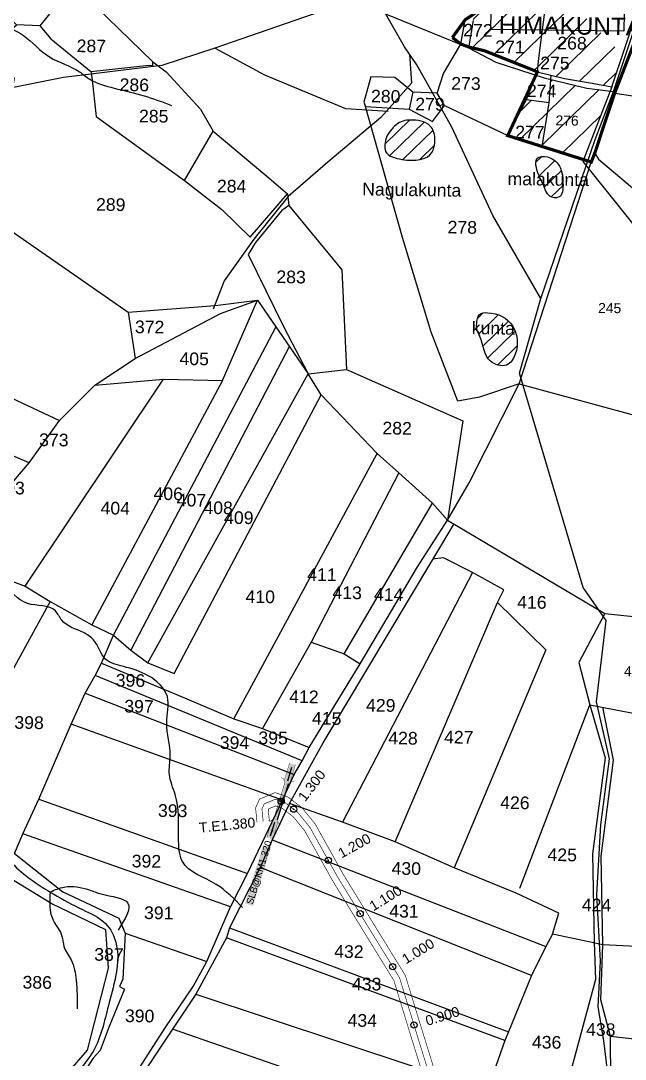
# Model space of a CAD drawing. Header units: inches. Extents: x 188154 to 209255, y 1610134 to 1617920.
# Drawn here: x 189838 to 190810, y 1612567 to 1614236 of the extents above; entities that cross this region are included whole.
import ezdxf
from ezdxf.enums import TextEntityAlignment as Align

# ---------------------------------------------------------------- set-up
doc = ezdxf.new("R2010")
doc.units = ezdxf.units.IN
doc.header["$LTSCALE"] = 15
doc.header["$MEASUREMENT"] = 0
doc.header["$PDMODE"] = 32
doc.header["$PDSIZE"] = 10
doc.linetypes.add('ACAD_ISO02W100', pattern=[15, 12, -3])
doc.linetypes.add('HIDDEN2', pattern=[0.1875, 0.125, -0.0625])
for name, color, linetype in [('CANAL1', 7, 'Continuous'), ('CS', 134, 'Continuous'), ('CSMark', 72, 'Continuous'), ('PLOTS', 7, 'Continuous'), ('PLOTS NO', 7, 'Continuous'), ('REMARK', 6, 'Continuous'), ('ROAD', 1, 'Continuous'), ('STREAM', 4, 'Continuous'), ('STRUCTURE', 5, 'Continuous'), ('text2', 7, 'Continuous')]:
    doc.layers.add(name, color=color, linetype=linetype)
doc.styles.add('FONT2', font='Times New Roman')
doc.styles.get("Standard").update_dxf_attribs({"font": 'arial.ttf'})
doc.dimstyles.get("Standard").update_dxf_attribs({"dimtxt": 0.18, "dimasz": 0.18, "dimexe": 0.18, "dimexo": 0.0625, "dimgap": 0.09, "dimtad": 0, "dimtih": 1, "dimtoh": 1, "dimdec": 4, "dimzin": 0, "dimdsep": 46, "dimtxsty": 'Standard', "dimcen": 0.09, "dimadec": 0, "dimazin": 0, "dimtfac": 1, "dimtdec": 4, "dimtofl": 0, "dimtmove": 0, "dimatfit": 3, "dimfxl": 1, "dimtolj": 1, "dimtzin": 0, "dimarcsym": 0})
pattern_1 = [(44.23564, (174538.226, 1616876.664), (-22.13259, 22.73113), [])]
pattern_2 = [(44.23564, (174538.226, 1616876.664), (-13.279553, 13.638677), [])]

# ---------------------------------------------------------------- blocks, each defined once
blk = doc.blocks.new('SLB')
at = {"layer": 'STRUCTURE'}
h = blk.add_hatch(dxfattribs=at)
h.set_pattern_fill('DOTS', color=6, scale=20, angle=320.3722, style=0)
h.set_pattern_definition([(320.372247934, (-159.4327, -72.9564), (1.2786241598, 0.5641323054), [0, -1.25])])
h.paths.add_polyline_path([(769699.5, 1706871.1), (769699.5, 1706861.1), (769729.1, 1706861.1), (769732.1, 1706863.1), (769792.1, 1706863.1), (769795.1, 1706861.1), (769824.7, 1706861.1), (769824.7, 1706871.1), (769795.1, 1706871.1), (769792.1, 1706869.1), (769732.1, 1706869.1), (769729.1, 1706871.1)])
at = {"layer": 'STRUCTURE', "color": 6, "linetype": 'ACAD_ISO02W100', "ltscale": 0.5, "const_width": 0.5}
for points in [[(769699.5, 1706871.1), (769729.1, 1706871.1)], [(769795.1, 1706871.1), (769824.7, 1706871.1)], [(769699.5, 1706861.1), (769729.1, 1706861.1)], [(769795.1, 1706861.1), (769824.7, 1706861.1)]]:
    blk.add_lwpolyline(points, dxfattribs=at)
at = {"layer": 'STRUCTURE', "color": 6, "const_width": 0.628}
for points in [[(769726.1, 1706877.1), (769726.1, 1706873.1), (769732.1, 1706869.1), (769792.1, 1706869.1), (769798.1, 1706873.1), (769798.1, 1706877.1)], [(769726.1, 1706855.1), (769726.1, 1706859.1), (769732.1, 1706863.1), (769792.1, 1706863.1), (769798.1, 1706859.1), (769798.1, 1706855.1)]]:
    blk.add_lwpolyline(points, dxfattribs=at)
at = {"layer": 'STRUCTURE', "color": 6}
blk.add_lwpolyline([(769732.1, 1706863.1), (769792.1, 1706863.1)], dxfattribs=at)
blk.add_lwpolyline([(769732.1, 1706863.1), (769792.1, 1706863.1)], dxfattribs=at)
at = {"layer": 'STRUCTURE', "color": 0}
blk.add_circle((769762.1, 1706866.1), 1.24, dxfattribs=at)
for points in [[(769703.8, 1706866), (769726.7, 1706866)], [(769818.6, 1706865.8), (769795.7, 1706865.8)]]:
    blk.add_leader(points, dimstyle='Standard', override={"dimasz": 10, "dimgap": 0.09, "dimtad": 0}, dxfattribs=at)

msp = doc.modelspace()

# ---------------------------------------------------------------- hatches: boundary and pattern name
at = {"layer": 'PLOTS'}
h = msp.add_hatch(dxfattribs=at)
h.set_pattern_fill('ANSI31', color=30, scale=253.810091, angle=-0.7644)
h.set_pattern_definition(pattern_1)
h.paths.add_polyline_path([(190773.9, 1614258.5), (190772.1, 1614264.8), (190824.7, 1614257.1), (190830.5, 1614253.8), (190805.9, 1614181), (190808.4, 1614178.5), (190809.5, 1614178.1), (190840.3, 1614270.6), (190868, 1614357.6), (190880.6, 1614374.9), (190853.8, 1614384.1), (190854.7, 1614399.9), (190834.5, 1614400.7), (190829.5, 1614416.1), (190713, 1614420.9), (190705.8, 1614393.8), (190664.6, 1614397.3), (190660.9, 1614369.2), (190656.5, 1614368.3), (190636.3, 1614376.3), (190618.7, 1614299.9), (190586.7, 1614260.2), (190566, 1614246.4), (190565.3, 1614236.2), (190558.4, 1614193.8), (190584.1, 1614187.6), (190599.6, 1614181.4), (190679, 1614243.3), (190679.9, 1614250.1), (190629.8, 1614257.7), (190635.4, 1614274.1), (190680.8, 1614266.7), (190710, 1614259.4)])
h.paths.add_polyline_path([(190544.1, 1614205.8), (190601.6, 1614205.1), (190602, 1614235.6), (190544.5, 1614236.4)], flags=9)
h.paths.add_polyline_path([(190599.3, 1614196.1), (190656.9, 1614195.3), (190657.3, 1614225.9), (190599.7, 1614226.7)], flags=24)
h.paths.add_polyline_path([(190631.6, 1614285.2), (190689.3, 1614284.4), (190689.7, 1614315.5), (190632, 1614316.3)], flags=24)
h.paths.add_polyline_path([(190622.2, 1614254.2), (190679.9, 1614253.4), (190680.3, 1614284.5), (190622.6, 1614285.3)], flags=24)
h.paths.add_polyline_path([(190720.8, 1614328.2), (190778.5, 1614327.5), (190778.9, 1614358.6), (190721.2, 1614359.3)], flags=24)
h.paths.add_polyline_path([(190831.6, 1614335.1), (190889.3, 1614334.3), (190889.7, 1614365.4), (190832, 1614366.2)], flags=9)
h.paths.add_polyline_path([(190770, 1614234.2), (190827.7, 1614233.4), (190828.1, 1614264.5), (190770.5, 1614265.3)], flags=25)
h.paths.add_polyline_path([(190785.1, 1614274.1), (190842.8, 1614273.3), (190843.2, 1614304.4), (190785.5, 1614305.2)], flags=24)
h.paths.add_polyline_path([(190667.9, 1614152.6), (190725.6, 1614151.8), (190726, 1614182.9), (190668.3, 1614183.7)], flags=9)
h.paths.add_polyline_path([(190695.3, 1614184.7), (190753, 1614183.9), (190753.4, 1614215), (190695.7, 1614215.8)], flags=25)
h = msp.add_hatch(dxfattribs=at)
h.set_pattern_fill('ANSI31', color=11, scale=253.810091, angle=-0.7644)
h.set_pattern_definition(pattern_1)
h.paths.add_polyline_path([(190739.6, 1614248.2), (190685.4, 1614248.4), (190679, 1614243.3), (190670.3, 1614175.6), (190668.6, 1614154), (190712.4, 1614143.2), (190756.6, 1614135.6), (190788.6, 1614129.8), (190805.9, 1614181)])
h.paths.add_polyline_path([(190695.3, 1614184.7), (190753, 1614183.9), (190753.4, 1614215), (190695.7, 1614215.8)], flags=24)
h = msp.add_hatch(dxfattribs=at)
h.set_pattern_fill('ANSI31', color=11, scale=253.810091, angle=-0.7644)
h.set_pattern_definition(pattern_1)
h.paths.add_polyline_path([(190679, 1614243.3), (190599.6, 1614181.4), (190668.6, 1614154), (190670.3, 1614175.6)])
h.paths.add_polyline_path([(190599.3, 1614196.1), (190656.9, 1614195.3), (190657.3, 1614225.9), (190599.7, 1614226.7)], flags=24)
h = msp.add_hatch(dxfattribs=at)
h.set_pattern_fill('ANSI31', color=11, scale=253.810091, angle=-0.7644)
h.set_pattern_definition(pattern_1)
h.paths.add_polyline_path([(190786, 1614123.1), (190748, 1614127.6), (190690.3, 1614141.6), (190687.7, 1614104.2), (190676.3, 1614033.9), (190743.1, 1614012.8)])
h.paths.add_polyline_path([(190687.4, 1614060.3), (190745.1, 1614059.5), (190745.5, 1614090.6), (190687.8, 1614091.4)], flags=24)
h = msp.add_hatch(dxfattribs=at)
h.set_pattern_fill('ANSI31', color=11, scale=253.810091, angle=-0.7644)
h.set_pattern_definition(pattern_1)
h.paths.add_polyline_path([(190687.7, 1614104.2), (190650.8, 1614108.7), (190621, 1614051.4), (190676.3, 1614033.9)])
at = {"layer": 'STREAM'}
h = msp.add_hatch(dxfattribs=at)
h.set_pattern_fill('ANSI31', color=256, scale=152.286055, angle=-0.7644)
h.set_pattern_definition(pattern_2)
edge = h.paths.add_edge_path()
edge.add_spline(control_points=[(190426.4, 1614050.5), (190431.6, 1614058.3), (190441.8, 1614073.5), (190470.9, 1614078.7), (190501.5, 1614069.8), (190505.4, 1614043.1), (190498, 1614012.2), (190458.6, 1614009.1), (190419, 1614021.4), (190424.1, 1614041.4), (190426.4, 1614050.5)], knot_values=[0, 0, 0, 0, 2.653428, 5.178991, 8.284516, 10.712257, 12.31566, 17.174064, 20.09871, 22.500738, 22.500738, 22.500738, 22.500738], degree=3, periodic=0)
h.paths.add_polyline_path([(190380.2, 1613942.9), (190552.6, 1613940.6), (190553.2, 1613980), (190380.8, 1613982.3)], flags=9)
h = msp.add_hatch(dxfattribs=at)
h.set_pattern_fill('ANSI31', color=256, scale=152.286055, angle=-0.7644)
h.set_pattern_definition(pattern_2)
edge = h.paths.add_edge_path()
edge.add_spline(control_points=[(190676.9, 1613975.1), (190673.2, 1613982.6), (190667.4, 1613994.4), (190664.5, 1614018.2), (190687.9, 1614019.1), (190707, 1614004.1), (190711, 1613979.5), (190709, 1613949.2), (190683, 1613952.9), (190680.5, 1613967.7), (190676.9, 1613975.1)], knot_values=[0, 0, 0, 0, 2.623459, 4.068163, 5.754729, 7.831524, 10.931225, 13.268644, 14.599752, 17.029016, 17.029016, 17.029016, 17.029016], degree=3, periodic=0)
h = msp.add_hatch(dxfattribs=at)
h.set_pattern_fill('ANSI31', color=256, scale=152.286055, angle=-0.7644)
h.set_pattern_definition(pattern_2)
edge = h.paths.add_edge_path()
edge.add_spline(control_points=[(190571.3, 1613748.5), (190571.6, 1613754.8), (190572.2, 1613766.3), (190601, 1613768.4), (190635.6, 1613750.7), (190639.6, 1613707.5), (190620.5, 1613676.9), (190582, 1613688.4), (190582.6, 1613721.6), (190569.1, 1613742), (190571.3, 1613748.5)], knot_values=[0, 0, 0, 0, 1.589904, 2.916904, 7.352343, 11.892822, 14.091456, 16.704154, 20.950838, 22.989185, 22.989185, 22.989185, 22.989185], degree=3, periodic=0)

# ---------------------------------------------------------------- linework, layer by layer
at = {"layer": 'CANAL1', "color": 200, "const_width": 1}
for points in [[(190816.9, 1611800.9), (190787, 1611846.1), (190738.6, 1611936.3), (190690.3, 1612021.9), (190664.9, 1612070.4), (190633.8, 1612121.2), (190622.3, 1612147.3), (190612, 1612186.2), (190600.7, 1612238.9), (190574.8, 1612320.6), (190549.7, 1612419), (190505.2, 1612543.5), (190479, 1612627.9), (190456.3, 1612702.1), (190407.8, 1612780.9), (190356.8, 1612864.1), (190311.2, 1612945.7), (190289.9, 1612971.7), (190268.3, 1612988.3), (190262.5, 1612990.6), (190247, 1612995.8), (190221.9, 1612985.3), (190215.6, 1612971.1), (190217.9, 1612948)], [(190800.2, 1611789.8), (190769.8, 1611835.8), (190721.1, 1611926.6), (190672.8, 1612012.4), (190647.5, 1612060.6), (190616.1, 1612111.9), (190603.4, 1612140.6), (190592.5, 1612181.5), (190581.4, 1612233.8), (190555.6, 1612315.1), (190530.6, 1612413.1), (190486.2, 1612537.1), (190459.9, 1612622), (190438, 1612693.8), (190390.8, 1612770.4), (190339.6, 1612853.9), (190294.6, 1612934.4), (190275.9, 1612957.2), (190258.3, 1612970.7), (190255.6, 1612971.8), (190247.7, 1612974.4), (190236.9, 1612969.9), (190236, 1612967.8), (190237.8, 1612949.9)]]:
    msp.add_lwpolyline(points, dxfattribs=at)
at = {"layer": 'CANAL1', "color": 1, "linetype": 'HIDDEN2', "ltscale": 4, "const_width": 1}
msp.add_lwpolyline([(190808.5, 1611795.4), (190778.4, 1611841), (190729.9, 1611931.4), (190681.6, 1612017.2), (190656.2, 1612065.5), (190625, 1612116.6), (190612.8, 1612144), (190602.2, 1612183.9), (190591, 1612236.4), (190565.2, 1612317.9), (190540.2, 1612416.1), (190495.7, 1612540.3), (190469.5, 1612624.9), (190447.2, 1612698), (190399.3, 1612775.7), (190348.2, 1612859), (190302.9, 1612940), (190282.9, 1612964.5), (190263.3, 1612979.5), (190259, 1612981.2), (190247.3, 1612985.1), (190229.4, 1612977.6), (190225.8, 1612969.5), (190227.8, 1612949)], dxfattribs=at)
at = {"layer": 'CS'}
for p in [(190276.8, 1612969.2), (190332.5, 1612887), (190383.7, 1612801.1), (190436.1, 1612716), (190470.2, 1612622.5)]:
    msp.add_point(p, dxfattribs=at)
at = {"layer": 'PLOTS'}
for points in [[(189836.7, 1614283.3), (189893.1, 1614258.2), (189923.4, 1614293.8), (190050.4, 1614170.2), (190071.6, 1614154.1), (190127, 1614094), (190147.3, 1614058.4), (190233.5, 1613986), (190266.7, 1613958.1), (190268.9, 1613939.2), (190354.1, 1613835.5), (190361.6, 1613675.6), (190548.7, 1613593.2), (190524.1, 1613433.7), (190559, 1613493.7), (190639.2, 1613652.4), (190755.4, 1614008.9), (190793, 1614119.5), (190819.3, 1614191.3), (190825.2, 1614202.7), (190842.1, 1614258.2), (190899.8, 1614368.3), (190896.1, 1614398.9)], [(189600.6, 1614381.9), (189772.9, 1614225.3), (189813.8, 1614214.3), (189830.9, 1614229.4), (189809.1, 1614250.3), (189836.7, 1614283.3), (189893.1, 1614258.2), (189868.8, 1614227.6), (189830.9, 1614229.4)], [(190507.6, 1614119.6), (190517.9, 1614151.3), (190545.5, 1614198.5), (190552.6, 1614237.5), (190532, 1614209), (190545.5, 1614198.5), (190565.3, 1614191.3), (190584.1, 1614187.6), (190668.6, 1614154), (190712.4, 1614143.2), (190756.6, 1614135.6), (190788.6, 1614129.8), (190830.5, 1614253.8), (190824.7, 1614257.1), (190772.1, 1614264.8), (190773.9, 1614258.5), (190710, 1614259.4), (190680.8, 1614266.7), (190635.4, 1614274.1), (190629.8, 1614257.7), (190679.9, 1614250.1), (190680.8, 1614266.7)], [(190679.9, 1614250.1), (190670.3, 1614175.6), (190668.6, 1614154), (190650.8, 1614108.7), (190621, 1614051.4)], [(189868.8, 1614227.6), (189886.6, 1614206.8), (189950.5, 1614154.6), (190044.4, 1614164.6), (190050.6, 1614164.1), (190050.4, 1614170.2)], [(189271.9, 1614068.6), (189377.9, 1614046.6), (189470.6, 1614081), (189540.6, 1614075.5), (189668.3, 1614110.2), (189827.2, 1614144.4), (189790.6, 1613920.2), (190010.8, 1613767.8), (190150.5, 1613778.3), (190218.8, 1613787.1), (190300.4, 1613668.4), (190361.6, 1613675.6)], [(189950.5, 1614154.6), (189952.3, 1614145.5), (189959.3, 1614082.1), (190101.2, 1613979.1), (190147.3, 1614058.4)], [(190468.5, 1614121.3), (190439.3, 1614144.6), (190400.9, 1614145.7), (190389.4, 1614105.1), (190392.5, 1614098.4)], [(190687.7, 1614104.2), (190690.8, 1614148.5)], [(190788.6, 1614129.8), (190741.8, 1614009.7)], [(190639.2, 1613652.4), (190575.4, 1613631.4), (190540.9, 1613624.6), (190498, 1613735.6), (190451.7, 1613887.6), (190392.5, 1614098.4), (190462.8, 1614093.7), (190500.1, 1614074.3), (190519.6, 1614099.9), (190507.6, 1614119.6), (190468.5, 1614121.3), (190462.8, 1614093.7)], [(190793, 1614119.5), (190984.4, 1614091.1), (190965.9, 1614011.2), (190947, 1613955.7)], [(190519.6, 1614099.9), (190621, 1614051.4), (190755.4, 1614008.9)], [(190687.7, 1614104.2), (190650.8, 1614108.7)], [(190676.3, 1614033.8), (190687.7, 1614104.2)], [(189653.8, 1614083.5), (189534.9, 1613871.2), (189524, 1613856.5), (189514.2, 1613835.7), (189477.8, 1613756.1), (189550, 1613699.2), (189697.1, 1613644.4), (189716.8, 1613663.6), (189805.4, 1613637.9), (189900.1, 1613593.4)], [(190755.4, 1614008.9), (190761, 1614023.4), (190767.1, 1614013.5), (190828.8, 1613961.8), (190865.7, 1613932.8), (190908.9, 1613891.5), (190914.9, 1613776.1), (190893.9, 1613724.1), (190846.2, 1613595.2)], [(190101.2, 1613979.1), (190139.7, 1613949.3), (190161.2, 1613932.7), (190206.9, 1613888.3), (190266.7, 1613958.1)], [(190268.9, 1613939.2), (190257.3, 1613930.5), (190215.5, 1613879.4), (190203.8, 1613860.4), (190260.7, 1613744.5), (190300.4, 1613668.4)], [(189599.5, 1613205.2), (189646.1, 1613288.5), (189625.1, 1613319.5), (189716.6, 1613494), (189792.5, 1613456.9), (189851.7, 1613525.7), (189900.1, 1613593.4), (189957.2, 1613650.2), (190022.2, 1613693.2), (190159.2, 1613765.7), (190218.8, 1613787.1)], [(189845.2, 1613327.4), (190067.7, 1613660.1), (190162.5, 1613658), (190218.8, 1613787.1)], [(190010.8, 1613767.8), (190022.2, 1613693.2)], [(189987.2, 1613248.9), (190248, 1613743.6)], [(190269.9, 1613712.9), (190014.8, 1613224.4)], [(189719.3, 1613385.3), (189797.2, 1613344.9), (189845.2, 1613327.4), (189885.5, 1613303.1), (189952.3, 1613265.4), (189987.2, 1613248.9), (190014.8, 1613224.4), (190042.1, 1613204.2), (190084.6, 1613187.1), (190321.1, 1613634.7), (190300.4, 1613668.4)], [(190042.1, 1613204.2), (190300.4, 1613668.4)], [(189851.7, 1613525.7), (189674.8, 1613601.4), (189667.9, 1613586.3), (189458.2, 1613659)], [(190162.5, 1613658), (189952.3, 1613265.4)], [(189957.2, 1613650.2), (190067.7, 1613660.1)], [(190524.1, 1613433.7), (190499.8, 1613461.1), (190446, 1613509.4), (190411.1, 1613540.4), (190321.1, 1613634.7)], [(190180.7, 1613114.5), (190411.1, 1613540.4)], [(190446, 1613509.4), (190305.2, 1613237.5), (190226.9, 1613099)], [(190357.8, 1613218.8), (190499.8, 1613461.1)], [(189859, 1612312), (189972.7, 1612478.5), (190009.5, 1612523.8), (190070.4, 1612617.7), (190115.1, 1612684.2), (190137, 1612724.5), (190175, 1612812.4), (190202.5, 1612865.9), (190258.9, 1612983.6), (190277.8, 1613025.1), (190290.3, 1613047), (190301.8, 1613068.2), (190383.6, 1613202.7), (190475.9, 1613358.5), (190524.1, 1613433.7)], [(191171.4, 1612725), (191133, 1612728.6), (191049, 1612729.7), (191004.4, 1612735.6), (190870.1, 1612746.2), (190774.2, 1612751.3), (190753.9, 1612755.7), (190693.2, 1612768.1), (190703.4, 1612801.9), (190634.4, 1612834.3), (190535, 1612875.1), (190439.8, 1612916.6), (190355.1, 1612948.3), (190270, 1612978.3), (190324, 1613075.7), (190534.9, 1613427.7)], [(190524.1, 1613433.7), (190777.1, 1613283.5), (190972.5, 1613263.3), (191266.4, 1613097.5), (191287.8, 1613206.5), (191308.8, 1613204.6), (191321.9, 1613296), (191331.5, 1613397.3), (191336.7, 1613419.1), (191452.4, 1613413.8), (191528.1, 1613314), (191668.9, 1613266.7), (191731.2, 1613244.9), (191829.5, 1613134.8), (191866.8, 1613090.6), (191979.8, 1612993.9), (192121.5, 1612900.2)], [(190614.9, 1613321.7), (190564.3, 1613349.7), (190517.6, 1613372.8), (190500.3, 1613370.6)], [(190564.3, 1613349.7), (190355.1, 1612948.3)], [(190439.8, 1612916.6), (190604.8, 1613301.2), (190614.9, 1613321.7)], [(189885.5, 1613303.1), (189733.2, 1613026.6)], [(190604.8, 1613301.2), (190682.2, 1613225.2), (190535, 1612875.1)], [(190777.1, 1613283.5), (190735.6, 1613204.6), (190753.2, 1613136.8), (190870.3, 1613114.1), (190869, 1613145.1), (190931.7, 1613132.7), (191058, 1613109.6), (191089.1, 1613103.2), (191099, 1613155.2), (191181.4, 1613113.9), (191266.4, 1613097.5)], [(189827.7, 1612897.7), (189841.5, 1612929.7), (189866.9, 1612985.5), (189918.9, 1613105.8), (189941.3, 1613155.8), (189957.5, 1613184.2), (189967.6, 1613203.8), (189987.2, 1613248.9)], [(190305.2, 1613237.5), (190357.8, 1613218.8), (190383.6, 1613202.7)], [(189967.6, 1613203.8), (190104.9, 1613146.6), (190180.7, 1613114.5), (190226.9, 1613099), (190301.8, 1613068.2)], [(190290.3, 1613047), (189957.5, 1613184.2)], [(189627.6, 1613164.6), (189673.4, 1613131.3), (189707.1, 1613108), (189713.8, 1613052.1), (189733.2, 1613026.6), (189827.7, 1612897.7), (189905.4, 1612836.5), (189995.5, 1612794), (190005.7, 1612769.8), (190137, 1612724.5)], [(189878.9, 1612469.9), (189886.9, 1612514.6), (189945.2, 1612582.2), (189979, 1612713.5), (189974.9, 1612775.2), (189887.9, 1612817.1), (189824.8, 1612855.5), (189737, 1612988.2), (189703.8, 1613047.2), (189682.8, 1613091.9), (189622.4, 1613144.9)], [(189941.3, 1613155.8), (190277.8, 1613025.1)], [(190640.7, 1612842), (190753.2, 1613136.8)], [(190753.2, 1613136.8), (190777.5, 1613051.5), (190757.1, 1612897.4), (190760, 1612754.8), (190762, 1612695.5), (190691.4, 1612433.8), (190682.6, 1612399.3), (190776.6, 1612388.3), (190794.1, 1612343.1), (190832.6, 1612276.2), (190864.9, 1612197.8), (190882.4, 1612156), (190875.2, 1612138.8), (190876.6, 1612084.1), (190865.6, 1611898.7)], [(190872.4, 1611896.5), (190887.8, 1611991.6), (190890, 1612158.4), (190848.7, 1612261.5), (190789.3, 1612386.4), (190793, 1612431.3), (190800.6, 1612446.4), (190851.1, 1612474.5), (190896.4, 1612496.7), (190906.6, 1612516.1), (190787.4, 1612460.7), (190786.2, 1612603.7), (190770.9, 1612662.7), (190774.2, 1612751.3), (190771.2, 1612893.4), (190791.3, 1613047.7), (190773.7, 1613132.9)], [(190258.9, 1612983.6), (189918.9, 1613105.8)], [(190270, 1612978.3), (190242.4, 1612919.9), (190223.1, 1612875.3), (190173.7, 1612778.3), (190168.6, 1612762.4), (190119.3, 1612671.9), (190082, 1612615.6), (190019.4, 1612521.7), (189980.9, 1612471.1), (189952.7, 1612431.2), (189907.3, 1612364.2), (189859, 1612312)], [(189866.9, 1612985.5), (190202.5, 1612865.9)], [(190175, 1612812.4), (189841.5, 1612929.7)], [(190242.4, 1612919.9), (190682.1, 1612748.7)], [(190659.4, 1612701.8), (190223.1, 1612875.3)], [(190173.7, 1612778.3), (190622, 1612611.4)], [(190005.7, 1612769.8), (190002.3, 1612695.8), (189996.6, 1612684.1), (190004.6, 1612679.7), (189980.3, 1612620.1), (189965.6, 1612581.4), (189954.3, 1612569.3), (189910.8, 1612502.6), (189859, 1612312)], [(190693.2, 1612768.1), (190682.1, 1612748.7), (190659.4, 1612701.8), (190622, 1612611.4), (190616.3, 1612597.7), (190588.1, 1612516.7), (190575.1, 1612484.7), (190563.2, 1612448.6), (190082, 1612615.6)], [(190616.3, 1612597.7), (190168.6, 1612762.4)], [(190119.3, 1612671.9), (190588.1, 1612516.7)], [(191003.9, 1612579.2), (190786.2, 1612603.7)]]:
    msp.add_lwpolyline(points, dxfattribs=at)
at = {"layer": 'PLOTS', "color": 30, "const_width": 5.08}
for points in [[(190532, 1614209), (190552.6, 1614237.5), (190586.7, 1614260.2)], [(190842.1, 1614258.2), (190834.3, 1614232.5), (190825.2, 1614202.7), (190793, 1614119.5), (190761, 1614023.4), (190755.4, 1614008.9), (190743.1, 1614012.8), (190676.3, 1614033.9), (190621, 1614051.4), (190666.4, 1614148.5), (190668.6, 1614154), (190599.6, 1614181.4), (190584.1, 1614187.6), (190558.4, 1614193.8), (190545.5, 1614198.5), (190532, 1614209)]]:
    msp.add_lwpolyline(points, dxfattribs=at)
at = {"layer": 'PLOTS NO'}
for points in [[(190565.3, 1614236.2), (190558.2, 1614192.2), (190601.7, 1614169.3), (190679.4, 1614144.3), (190748, 1614127.6), (190790.9, 1614122.5), (190840.3, 1614270.6)], [(190639.2, 1613652.4), (190844.2, 1613597.1), (191113.3, 1613532.5), (191095.8, 1613473.6), (191115.1, 1613447.8), (191248.9, 1613431.2), (191265, 1613455.6), (191338.4, 1613641.7), (191303.7, 1613693.4), (191303.8, 1613707.2), (191352.9, 1613694.7), (191383.4, 1613764.2), (191479.7, 1613740.3), (191478.3, 1613783.6), (191464.1, 1613826.2), (191518.2, 1613894.4), (191552, 1613939.1), (191582.1, 1613972.7), (191591.4, 1614025), (191607.5, 1614071.7), (191614.9, 1614071.6), (191671.7, 1614072.7), (191675.9, 1614100.4)]]:
    msp.add_lwpolyline(points, dxfattribs=at)
at = {"layer": 'ROAD'}
for points in [[(190558.2, 1614192.2), (190424.9, 1614246.3), (190300.7, 1614336), (190144, 1614482.7), (190077.5, 1614540.9), (189994.3, 1614573.9), (189836, 1614609.4), (189730.7, 1614637.5), (189646.7, 1614645.3), (189583.5, 1614662.3), (189542.5, 1614522.6), (189494.8, 1614449.8), (189382.6, 1614387.1), (189300, 1614284.2), (189275.5, 1614164.1), (189284.7, 1614016), (189275.9, 1613901.3), (189252.2, 1613834.9), (189163.7, 1613753.2), (189118.1, 1613719), (189095, 1613614.8), (189070.2, 1613547.8), (188895.7, 1613403.3), (188669.5, 1613200.6)], [(190424.9, 1614246.3), (190377.8, 1614270.9), (190150.1, 1614192), (190065, 1614163.8), (189906.5, 1614144.9), (189793.7, 1614122.1), (189555, 1614067.6), (189482.2, 1614072.5), (189426.7, 1614060.8), (189354.7, 1614038.1), (189236.5, 1614069), (189154.4, 1614097.2), (188998.2, 1614088.5), (188966.3, 1614064.7), (188948, 1614046.9), (188886.2, 1614033.6), (188793.6, 1614032.6), (188623.6, 1614074.3)], [(190674, 1613789.7), (190596.9, 1613923.3), (190531, 1614064.7), (190474.7, 1614165.3), (190455.3, 1614193.8), (190424.9, 1614246.3)], [(190463.3, 1614182.2), (190466.1, 1614135.7), (190417.1, 1614080.4), (190331.8, 1614008.7), (190268.1, 1613953.4), (190212.7, 1613884.9), (190165, 1613818.2), (190147.5, 1613772.7)], [(190428.6, 1614090.4), (190360.9, 1614094.2), (190230.7, 1614148.6), (190150.1, 1614192)], [(190856.9, 1611864.9), (190871.8, 1611906), (190882.3, 1612030.1), (190885.1, 1612141.2), (190884.1, 1612161.7), (190841.7, 1612267.4), (190788.9, 1612367.5), (190780.2, 1612394), (190783.5, 1612424.8), (190792.8, 1612456.1), (190775.7, 1612597.3), (190766.2, 1612651.4), (190770, 1612724.8), (190764.4, 1612832.2), (190770.5, 1612944), (190784.6, 1613049.8), (190763.6, 1613141.4), (190779.1, 1613272.2), (190742.2, 1613325.1), (190639.8, 1613669.9), (190674, 1613789.7), (190761.8, 1614045.3), (190790.9, 1614122.5)], [(190741.8, 1614009.7), (190862.8, 1613858.7), (190903.3, 1613805.7), (190964.5, 1613739.8), (191015.4, 1613698.3), (191013, 1613603.8), (191014.6, 1613552.6), (191067.7, 1613480.9), (191097.8, 1613436.8), (191171.2, 1613293), (191219.9, 1613234), (191281.6, 1613189.5), (191325.2, 1613125.4), (191390.3, 1613085), (191417.7, 1612917.7), (191543.7, 1612651.7), (191566.6, 1612589.1), (191673.2, 1612483.2)]]:
    msp.add_lwpolyline(points, dxfattribs=at)
at = {"layer": 'STREAM'}
for points in [[(189507, 1614443.8), (189501, 1614418.3), (189476.2, 1614399.7), (189464.1, 1614374.8), (189452, 1614351), (189437.4, 1614333.3), (189426.7, 1614295), (189459.6, 1614270.1), (189484, 1614256.9), (189565.5, 1614222.5), (189618.6, 1614215.1), (189658.9, 1614202.3), (189697.3, 1614202.3), (189721, 1614213.8), (189746.7, 1614225.2), (189785.7, 1614231.3), (189842.3, 1614212.2), (189884.4, 1614177.7), (189932.2, 1614154), (189948.9, 1614142), (189988.1, 1614127.7), (190036.6, 1614115.3), (190080.4, 1614099.9)], [(190426.4, 1614050.5), (190444.1, 1614070.8), (190469.2, 1614076.4), (190498.4, 1614064.5), (190503.8, 1614040.4), (190499.4, 1614024.8), (190451.4, 1614013.1), (190424.7, 1614026.1), (190426.4, 1614050.5)], [(190676.9, 1613975.1), (190667.2, 1613999.9), (190667.9, 1614014.5), (190684.8, 1614017.2), (190702.3, 1614005.4), (190709.9, 1613974.9), (190702.8, 1613952.3), (190689.4, 1613953.8), (190676.9, 1613975.1), (190676.8, 1613975.3)], [(189272.5, 1613817.3), (189332.3, 1613792.6), (189372.2, 1613763.4), (189416.4, 1613730.3), (189442.3, 1613700.4), (189452.8, 1613648.5), (189483.1, 1613550.1), (189492.4, 1613484.4), (189493.3, 1613442.7), (189528.9, 1613410.9), (189574.7, 1613384.1), (189630, 1613343), (189655.4, 1613314.5), (189665.1, 1613280), (189657.4, 1613249.7), (189629.2, 1613172.9), (189663.6, 1613126.3), (189697.2, 1613098.7), (189707.8, 1613059.2), (189760.6, 1612966.4), (189798.3, 1612911.1), (189853.9, 1612856.5), (189891, 1612832.7), (189937.3, 1612807.8), (189973.9, 1612785.9), (189991.5, 1612752.3), (189980.1, 1612658.3), (189956.3, 1612583.9), (189913.3, 1612528.2), (189886, 1612485.3), (189862.4, 1612322.8), (189862.4, 1612323.3)], [(190571.3, 1613748.5), (190575.5, 1613764.1), (190588.7, 1613766.9), (190628.6, 1613746.1), (190633.1, 1613700.3), (190619.1, 1613682.8), (190593.2, 1613688.8), (190576.4, 1613728.5), (190571.3, 1613748.5), (190571.4, 1613748.8)], [(190194.4, 1612811), (190152.3, 1612848.2), (190098.1, 1612885), (190091.7, 1612923.2), (190086.3, 1612992.6), (190077, 1613025), (190078.3, 1613054.7), (190072.7, 1613108), (190073.7, 1613150), (190042.9, 1613183.6), (190003, 1613198.3), (189974.3, 1613210.4), (189955.2, 1613241), (189938.7, 1613252.9), (189903.8, 1613272.9), (189893.7, 1613287.7), (189848.9, 1613299.6), (189810.1, 1613334.5), (189779.8, 1613369.1), (189751.7, 1613387.5), (189707.3, 1613396.9), (189714.3, 1613442.7), (189677.9, 1613501.4), (189655.8, 1613529), (189602.8, 1613553.9), (189577.2, 1613576.2), (189542.1, 1613588.9), (189523.6, 1613588.7), (189508.3, 1613578.6), (189485.5, 1613596.5), (189460.8, 1613608.1)], [(189885.7, 1612836.5), (189907.7, 1612844), (189948.1, 1612839.5), (189967.5, 1612832.9), (190010.1, 1612818.3), (189994.4, 1612774.7)], [(189885.3, 1612836.5), (189890.5, 1612789.7), (189904.3, 1612765.2), (189907.4, 1612748.6), (189918.8, 1612727.1), (189927.2, 1612694.4), (189928.5, 1612648.6)]]:
    msp.add_spline(points, degree=3, dxfattribs=at)
at = {"layer": 'STRUCTURE', "color": 2}
msp.add_point((190256.7, 1612982), dxfattribs=at)
at = {"layer": 'text2', "color": 30}
msp.add_lwpolyline([(190594.4, 1614251.3), (190808.3, 1614248.4), (190807.9, 1614219.1), (190594, 1614222)], close=True, dxfattribs=at)

# ---------------------------------------------------------------- block references
at = {"layer": 'STRUCTURE', "color": 0, "rotation": 72.98408083551968}
msp.add_blockref('SLB', (1597140.9, 377424.6), dxfattribs=at)

# ---------------------------------------------------------------- texts
at = {"layer": 'CSMark', "color": 1}
for s, rotation, p in [('1.300', 52.5338, (190288.9, 1612985)), ('1.200', 29.2124, (190350, 1612896.8)), ('1.100', 31.5218, (190400.7, 1612811.6)), ('1.000', 31.6158, (190453.1, 1612726.4)), ('0.900', 17.191, (190489.3, 1612628.5))]:
    msp.add_text(s, height=16, rotation=rotation, dxfattribs=at).set_placement(p, align=Align.MIDDLE_LEFT)
msp.add_text('T.E1.380', height=16, rotation=5.585, dxfattribs=at).set_placement((190214.9, 1612948), align=Align.MIDDLE_RIGHT)
at = {"layer": 'PLOTS NO'}
for s, height, p in [('272', 20.3, (190573.1, 1614220.7)), ('287', 20.3, (189951.5, 1614195.4)), ('271', 20.3, (190624.6, 1614193.9)), ('268', 20.3, (190724.4, 1614200)), ('275', 20.3, (190696.9, 1614167.9)), ('273', 20.3, (190553.9, 1614135.2)), ('286', 20.3, (190020.6, 1614133)), ('274', 20.3, (190675.6, 1614123.2)), ('280', 20.3, (190424.9, 1614114.6)), ('279', 20.3, (190496, 1614101.9)), ('285', 20.3, (190051.8, 1614082.7)), ('276', 16, (190716.5, 1614075.6)), ('277', 20.3, (190656.7, 1614057)), ('284', 20.3, (190177.1, 1613970.2)), ('malakunta', 20.3, (190686.2, 1613981.3)), ('Nagulakunta', 20.305, (190466.7, 1613964.4)), ('289', 20.3, (189982.7, 1613940.6)), ('278', 20.3, (190548, 1613904.1)), ('283', 20.3, (190272.7, 1613824.3)), ('245', 16, (190785, 1613774.3)), ('372', 20.3, (190045.2, 1613743.9)), ('kunta', 20.3, (190597.9, 1613742.1)), ('405', 20.3, (190116.9, 1613692.8)), ('282', 20.3, (190443.2, 1613581.3)), ('373', 20.3, (189891.2, 1613562.5)), ('403', 20.3, (189820.8, 1613485.3)), ('406', 20.3, (190075.1, 1613476)), ('404', 20.3, (189990, 1613452.8)), ('407', 20.3, (190112.5, 1613465.7)), ('408', 20.3, (190155.4, 1613453.4)), ('409', 20.3, (190188.6, 1613437.6)), ('411', 20.3, (190322.3, 1613346)), ('413', 20.3, (190362.9, 1613317)), ('410', 20.3, (190223.1, 1613310.5)), ('414', 20.3, (190429.6, 1613314)), ('416', 20.3, (190659.9, 1613301.6)), ('417', 16, (190826.6, 1613190.4)), ('396', 20.3, (190014.4, 1613176.1)), ('412', 20.3, (190293.3, 1613149.8)), ('397', 20.3, (190028.1, 1613134.4)), ('429', 20.3, (190416.9, 1613136)), ('398', 20.3, (189851.4, 1613108.3)), ('415', 20.3, (190329.9, 1613115)), ('395', 20.3, (190243.8, 1613083.6)), ('428', 20.3, (190452.6, 1613083.3)), ('427', 20.3, (190542.3, 1613084.8)), ('394', 20.3, (190181.7, 1613076.1)), ('393', 20.3, (190082.3, 1612966.8)), ('426', 20.3, (190632.6, 1612979.5)), ('392', 20.3, (190040.1, 1612885.6)), ('425', 20.3, (190708.7, 1612895.8)), ('430', 20.3, (190457.9, 1612873.9)), ('391', 20.3, (190059.9, 1612802.6)), ('431', 20.3, (190454.2, 1612805.2)), ('424', 20.3, (190763.9, 1612815.2)), ('387', 20.3, (189979.8, 1612735.6)), ('432', 20.3, (190365.6, 1612740.4)), ('386', 20.3, (189864.5, 1612690.9)), ('433', 20.3, (190394.2, 1612688.3)), ('390', 20.3, (190029.2, 1612637)), ('434', 20.3, (190387.2, 1612629.7)), ('438', 20.3, (190770.7, 1612615.1)), ('436', 20.3, (190683.6, 1612594.7))]:
    msp.add_text(s, height=height, rotation=359.2356, dxfattribs=at).set_placement(p, align=Align.MIDDLE_CENTER)
at = {"layer": 'PLOTS NO', "color": 5}
msp.add_text('HIMAKUNTALA', height=28, rotation=359.2356, dxfattribs=at).set_placement((190745.7, 1614227.6), align=Align.MIDDLE_CENTER)
at = {"layer": 'REMARK', "style": 'FONT2'}
msp.add_text('SLB', height=3, dxfattribs=at).set_placement((190257, 1612983, 100), align=Align.MIDDLE_CENTER)
at = {"layer": 'STRUCTURE', "color": 5, "insert": (190200.3, 1612818.3), "char_height": 11, "width": 95.932, "attachment_point": 1, "rotation": 72.9841, "bg_fill": 1, "box_fill_scale": 1.1, "bg_fill_color": 7, "bg_fill_true_color": 16777215, "bg_fill_transparency": 0}
msp.add_mtext('SLB@KM1.320', dxfattribs=at)

doc.saveas('drawing.dxf')
